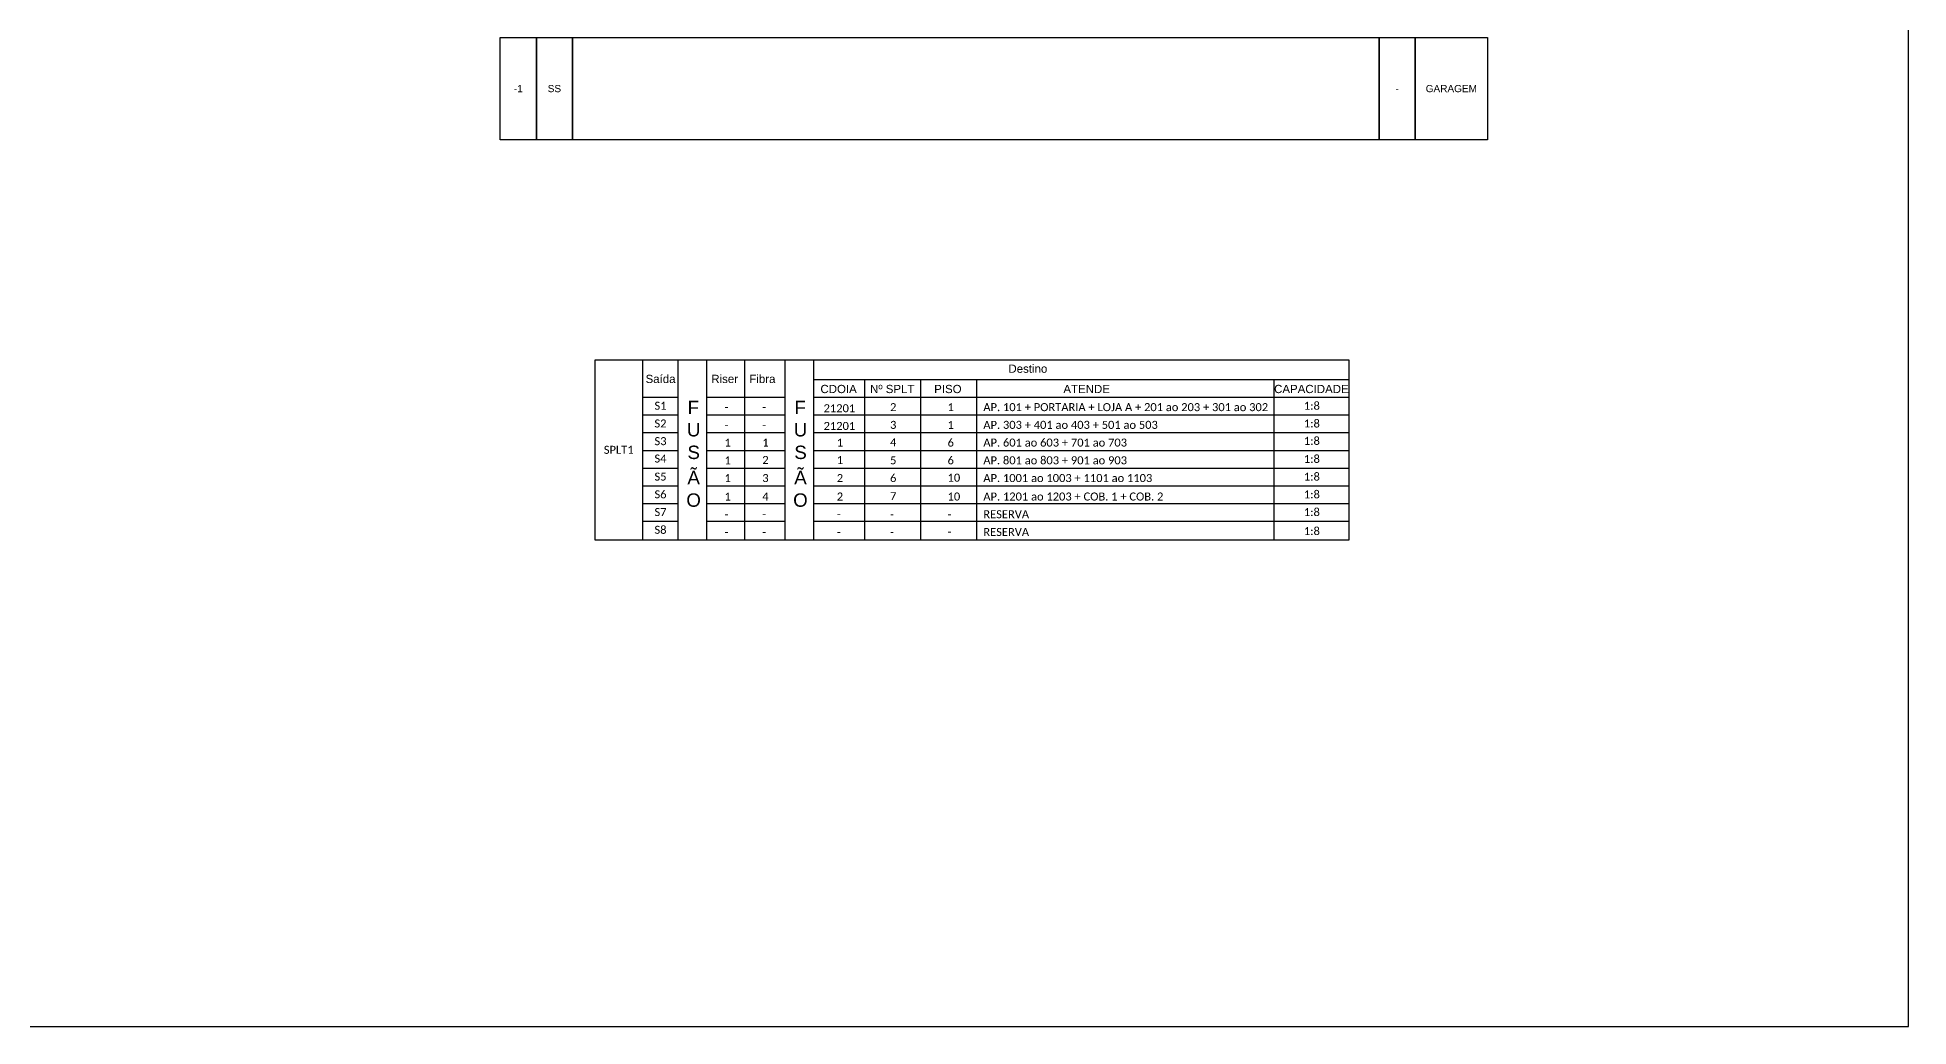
# Model space of a CAD drawing. Extents: x -89 to 749, y 705 to 1299.
# Drawn here: x 330 to 749.2, y 705 to 926.6 of the extents above; entities that cross this region are included whole.
import ezdxf
from ezdxf.enums import TextEntityAlignment as Align

# ---------------------------------------------------------------- set-up
doc = ezdxf.new("R2010")
doc.units = 0
doc.styles.add('ARIAL', font='arial.ttf')
doc.styles.add('WMF-Calibri0', font='calibri.ttf')

msp = doc.modelspace()

# ---------------------------------------------------------------- linework, layer by layer
at = {"color": 7}
for p, q in [((454.92, 854.37), (623.83, 854.37)), ((454.92, 813.96), (454.92, 854.37)), ((465.58, 854.37), (465.58, 813.96)), ((473.46, 854.37), (473.46, 813.96)), ((479.94, 813.96), (479.94, 854.37)), ((488.39, 854.37), (488.39, 813.96)), ((497.41, 854.37), (497.41, 813.96)), ((503.89, 854.37), (503.89, 813.96)), ((623.83, 854.37), (623.83, 813.96)), ((503.89, 849.96), (623.83, 849.96)), ((515.29, 849.96), (515.29, 813.96)), ((527.86, 849.96), (527.86, 813.96)), ((540.41, 849.96), (540.41, 813.96)), ((607.03, 849.96), (607.03, 813.96)), ((465.58, 845.99), (473.46, 845.99)), ((479.94, 845.99), (497.41, 845.99)), ((503.89, 845.99), (623.83, 845.99)), ((465.58, 842.02), (473.46, 842.02)), ((479.94, 842.02), (497.41, 842.02)), ((503.89, 842.02), (623.83, 842.02)), ((465.58, 838.05), (473.46, 838.05)), ((479.94, 838.05), (497.41, 838.05)), ((503.89, 838.05), (623.83, 838.05)), ((465.58, 834.08), (473.46, 834.08)), ((479.94, 834.08), (497.41, 834.08)), ((503.89, 834.08), (623.83, 834.08)), ((465.58, 830.12), (473.46, 830.12)), ((465.58, 826.15), (473.46, 826.15)), ((479.94, 830.12), (497.41, 830.12)), ((479.94, 826.15), (497.41, 826.15)), ((503.89, 830.12), (623.83, 830.12)), ((503.89, 826.15), (623.83, 826.15)), ((465.58, 822.18), (473.46, 822.18)), ((479.94, 822.18), (497.41, 822.18)), ((503.89, 822.18), (623.83, 822.18)), ((465.58, 818.21), (473.46, 818.21)), ((479.94, 818.21), (497.41, 818.21)), ((503.89, 818.21), (623.83, 818.21)), ((623.83, 813.96), (454.92, 813.96))]:
    msp.add_line(p, q, dxfattribs=at)
msp.add_lwpolyline([(-89.32, 705.02), (749.25, 705.02), (749.25, 1299.02), (-89.32, 1299.02), (-89.32, 705.02)])
for points in [[(433.66, 926.56), (441.76, 926.56), (441.76, 903.64), (433.66, 903.64)], [(441.76, 926.56), (449.86, 926.56), (449.86, 903.64), (441.76, 903.64)], [(449.86, 926.56), (630.59, 926.56), (630.59, 903.64), (449.86, 903.64)], [(630.59, 926.56), (638.69, 926.56), (638.69, 903.64), (630.59, 903.64)], [(638.69, 926.56), (654.89, 926.56), (654.89, 903.64), (638.69, 903.64)]]:
    msp.add_lwpolyline(points, close=True, dxfattribs=at)

# ---------------------------------------------------------------- texts
at = {"color": 7, "style": 'ARIAL'}
for s, height, p in [('-1', 1.61, (437.71, 915.1)), ('SS', 1.61, (445.81, 915.1)), ('-', 1.61, (634.64, 915.1)), ('GARAGEM', 1.61, (646.79, 915.1)), ('Destino', 1.84, (551.9, 852.37)), ('Saída', 1.84, (469.6, 850.08)), ('Riser', 1.84, (483.96, 850.08)), ('Fibra', 1.84, (492.41, 850.08)), ('CDOIA', 1.84, (509.49, 847.82)), ('Nº SPLT', 1.84, (521.52, 847.82)), ('PISO', 1.84, (533.98, 847.82)), ('ATENDE', 1.84, (565.07, 847.82)), ('CAPACIDADE', 1.84, (615.43, 847.82))]:
    msp.add_text(s, height=height, dxfattribs=at).set_placement(p, align=Align.MIDDLE_CENTER)
at = {"color": 7, "linetype": 'Continuous', "style": 'ARIAL'}
for s, p in [('F', (475.65, 842.19)), ('F', (499.59, 842.19)), ('U', (475.5, 837.19)), ('U', (499.44, 837.19)), ('S', (475.63, 832.13)), ('S', (499.57, 832.13)), ('Ã', (475.61, 826.49)), ('Ã', (499.55, 826.49)), ('O', (475.37, 821.44)), ('O', (499.31, 821.44))]:
    msp.add_text(s, height=3, dxfattribs=at).set_placement(p)
at = {"color": 7, "style": 'WMF-Calibri0'}
for s, height, p in [('-', 1.79, (483.94, 842.86)), ('-', 1.79, (492.39, 842.86)), ('21201', 1.793, (506.13, 842.61)), ('2', 1.79, (521.02, 842.86)), ('1', 1.79, (533.91, 842.86)), ('AP. 101 + PORTARIA + LOJA A + 201 ao 203 + 301 ao 302', 1.7927, (541.92, 842.86)), ('-', 1.79, (483.94, 838.89)), ('-', 1.79, (492.39, 838.89)), ('21201', 1.793, (506.13, 838.65)), ('3', 1.79, (521.02, 838.89)), ('1', 1.79, (533.91, 838.89)), ('AP. 303 + 401 ao 403 + 501 ao 503', 1.7927, (541.92, 838.89)), ('1', 1.79, (483.94, 834.92)), ('1', 1.79, (492.39, 834.92)), ('1', 1.79, (509.09, 834.92)), ('4', 1.79, (521.02, 835)), ('6', 1.79, (533.91, 834.92)), ('AP. 601 ao 603 + 701 ao 703', 1.7927, (541.92, 834.92)), ('1', 1.79, (483.94, 830.95)), ('2', 1.79, (492.39, 831.03)), ('1', 1.79, (509.09, 831.03)), ('5', 1.79, (521.02, 830.95)), ('6', 1.79, (533.91, 830.95)), ('AP. 801 ao 803 + 901 ao 903', 1.7927, (541.92, 830.95)), ('1', 1.79, (483.94, 826.98)), ('3', 1.79, (492.39, 826.98)), ('2', 1.79, (509.09, 826.98)), ('6', 1.79, (521.02, 826.98)), ('10', 1.793, (533.91, 827.06)), ('AP. 1001 ao 1003 + 1101 ao 1103', 1.7927, (541.92, 826.98)), ('1', 1.79, (483.94, 822.84)), ('4', 1.79, (492.39, 822.84)), ('2', 1.79, (509.09, 822.84)), ('7', 1.79, (521.02, 822.92)), ('10', 1.793, (533.91, 822.84)), ('AP. 1201 ao 1203 + COB. 1 + COB. 2', 1.7927, (541.92, 822.84)), ('-', 1.79, (483.94, 818.87)), ('-', 1.79, (492.39, 818.95)), ('-', 1.79, (509.09, 818.95)), ('-', 1.79, (521.02, 818.87)), ('-', 1.79, (533.91, 818.87)), ('RESERVA', 1.793, (541.92, 818.87)), ('-', 1.79, (483.94, 814.9)), ('-', 1.79, (492.39, 814.9)), ('-', 1.79, (509.09, 814.9)), ('-', 1.79, (521.02, 814.9)), ('-', 1.79, (533.91, 814.98)), ('RESERVA', 1.793, (541.92, 814.9))]:
    msp.add_text(s, height=height, dxfattribs=at).set_placement(p)
at = {"color": 7, "lineweight": 0, "style": 'WMF-Calibri0', "flags": 8}
for tag, p, s in [('S1', (468.23, 843.17), 'S1'), ('1:8', (613.75, 843.17), '1:8'), ('S2', (468.23, 839.2), 'S2'), ('1:8', (613.75, 839.2), '1:8'), ('SPLT1', (456.88, 833.3), 'XX'), ('S3', (468.23, 835.24), 'S3'), ('1:8', (613.75, 835.31), '1:8'), ('S4', (468.23, 831.34), 'S4'), ('1:8', (613.75, 831.27), '1:8'), ('S5', (468.23, 827.3), 'S5'), ('1:8', (613.75, 827.3), '1:8'), ('S6', (468.23, 823.33), 'S6'), ('1:8', (613.75, 823.33), '1:8'), ('S7', (468.23, 819.36), 'S7'), ('1:8', (613.75, 819.36), '1:8'), ('S8', (468.23, 815.39), 'S8'), ('1:8', (613.75, 815.11), '1:8')]:
    msp.add_attdef(tag, p, s, height=1.793, dxfattribs=at)

doc.saveas('drawing.dxf')
